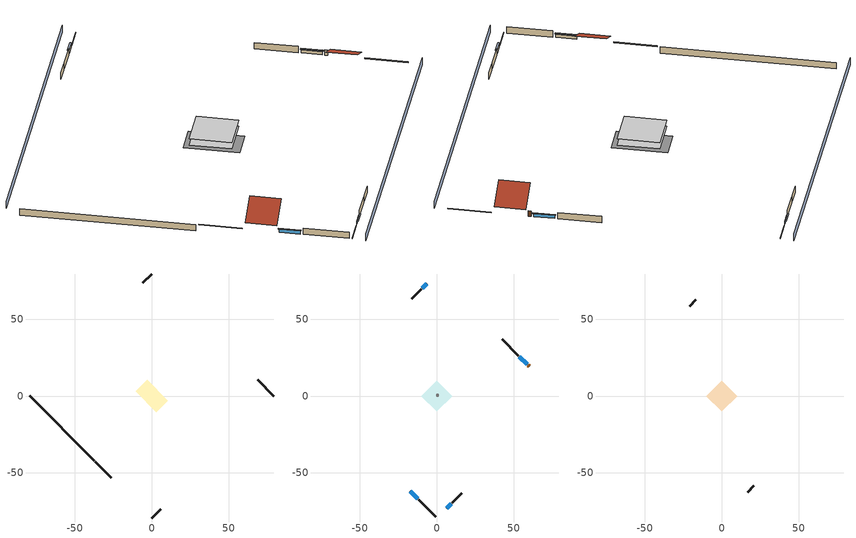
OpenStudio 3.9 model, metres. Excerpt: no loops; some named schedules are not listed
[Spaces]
basement - unconditioned 1
 floor foundation (Slab1 construction): -10.5,2.99 -2.99,10.5 10.5,-2.99 2.99,-10.5 z-2.13
 wall outside (RimJoist1 construction): -36.61,-42.64 -26.2,-53.05 z0.3:0.61
 wall outside (RimJoist2 construction): 0,79.25 -5.78,73.48 z0.3:0.61
 wall outside (RimJoist3 construction): 79.25,0 68.84,10.41 z0.3:0.61
 wall outside (RimJoist4 construction): 0,-79.25 5.78,-73.48 z0.3:0.61
 wall foundation (FoundationWall1 construction): -79.25,0 -37.27,-41.98 z-2.13:0.3
conditioned space 1
 floor to basement - unconditioned 1 (Floor1 construction): -10.06,0 0,10.06 10.06,0 0,-10.06 z0.3
 wall outside (Wall1 construction): -11.72,-67.53 -0.66,-78.6 z0.3:2.74
 wall outside (Wall2 construction): -10.01,69.24 -16.16,63.1 z0.3:2.74
 wall outside (Wall3 construction): 53.06,26.19 42.53,36.72 z0.3:2.74
 wall outside (Wall4 construction): 10.01,-69.24 16.16,-63.1 z0.3:2.74
 wall outside (AdiabaticWallConstruction): -17.37,-61.89 -12.38,-66.87 / 58.7,20.55 53.72,25.53 z0.3:1.49; -6.43,72.82 -9.35,69.9 / 6.43,-72.82 9.35,-69.9 z0.3:1.43
 wall outside (AdiabaticWallConstruction 1): 60.01,19.25 59.36,19.89 z0.3:2.34
 window (WindowConstruction): -17.37,-61.89 -12.38,-66.87 z0.3:1.49
 window (WindowConstruction 1): -6.43,72.82 -9.35,69.9 z0.3:1.43
 window (WindowConstruction 2): 58.7,20.55 53.72,25.53 z0.3:1.49
 window (WindowConstruction 3): 6.43,-72.82 9.35,-69.9 z0.3:1.43
 door (Door): 60.01,19.25 59.36,19.89 z0.3:2.34
furnace airloop ret air space
 floor adiabatic (AdiabaticConst): 0,0 0,1 1,1 1,0 z0
 wall adiabatic (AdiabaticConst): 0,1 0,0 1,0 1,1 0,1 z0:1
 ceiling adiabatic (AdiabaticConst): 1,0 1,1 0,1 0,0 z1
attic - vented 1
 floor to conditioned space 1 (Floor2 construction Reversed): -10.06,0 0,10.06 10.06,0 0,-10.06 z2.74
 wall outside (Wall5 construction): -16.81,62.44 -20.89,58.36 z0.3:2.74
 wall outside (Wall6 construction): 16.81,-62.44 20.89,-58.36 z0.3:2.74
 roof outside (Roof1 construction): -18.02,-61.23,2.74 -11.29,-54.5,7.5 -18.82,-46.98,7.5 -25.54,-53.71,2.74
 roof outside (Roof2 construction): 60.66,18.59,2.74 53.94,11.86,7.5 61.46,4.34,7.5 68.19,11.07,2.74
shading: 3.23,-82.49 82.49,-3.23 / -3.23,82.49 -82.49,3.23 z0:2.74; -12.17,-67.09 -17.58,-61.67 -18.01,-62.1 -12.6,-67.52 z1.8; -9.57,69.69 -6.22,73.04 -6.65,73.47 -10,70.12 z1.74; 53.5,25.75 58.92,20.33 59.35,20.76 53.93,26.18 z1.8; 9.57,-69.69 6.22,-73.04 6.65,-73.47 10,-70.12 z1.74
[Site]
Portland Intl Arpt_OR: Latitude {deg}=45.59; Longitude {deg}=-122.6; Time Zone {hr}=-8; Elevation {m}=33; Terrain=Suburbs; Keep Site Location Information=Yes
[Site:GroundTemperature:Shallow]
10.2558, 8.96328, 8.85977, 9.47314, 11.9355, 14.3863, 16.5111, 17.8571, 17.9714, 16.8767, 14.8061, 12.4304
[Site:WaterMainsTemperature]
Calculation Method=Schedule; Temperature Schedule=mains temperature schedule
[Building]
Building 1
[Material] Roughness=Rough
Name | Thickness {m} | Conductivity {W/m-K} | Density {kg/m3} | Specific Heat {J/kg-K} | Thermal Absorptance | Solar Absorptance | Visible Absorptance
asphalt or fiberglass shingles | 0.00635 | 0.162714 | 1121.4 | 1465.45 | 0.9 | 0.85 | 0.85
roof rigid ins | 0.00281632 | 0.029427 | 32.04 | 1214.23 | 0.9 | 0.7 | 0.7
osb sheathing 0.5 in. | 0.0127 | 0.115458 | 512.64 | 1214.23 | 0.9 | 0.6 | 0.6
wood siding | 0.0254 | 0.102417 | 544.68 | 1172.36 | 0.9 | 0.85 | 0.85
osb sheathing 0.5 in. 1 | 0.0127 | 0.115458 | 512.64 | 1214.23 | 0.9 | 0.7 | 0.7
wall stud and cavity | 0.1397 | 0.550994 | 139.0536 | 1170.24 | 0.9 | 0.7 | 0.7
gypsum board | 0.0127 | 0.160291 | 801 | 837.4 | 0.9 | 0.6 | 0.6
wall stud and cavity 1 | 0.1397 | 0.727959 | 139.0536 | 1170.24 | 0.9 | 0.6 | 0.6
rim joist stud and cavity | 0.0508 | 0.178688 | 50.32683 | 1063.81 | 0.9 | 0.6 | 0.6
floor stud and cavity | 0.1397 | 0.923637 | 92.3553 | 1139.71 | 0.9 | 0.7 | 0.7
osb sheathing 0.75 in. | 0.01905 | 0.115458 | 512.64 | 1214.23 | 0.9 | 0.7 | 0.7
floor covering | 0.0127 | 0.0433444 | 54.468 | 1339.84 | 0.9 | 0.6 | 0.6
ceiling stud and cavity | 0.0889 | 1.05181 | 20.9862 | 1087.66 | 0.9 | 0.7 | 0.7
gypsum board 1 | 0.00254 | 0.160291 | 801 | 837.4 | 0.9 | 0.6 | 0.6
concrete 8.0 in. | 0.2032 | 1.803125 | 2242.8 | 837.4 | 0.9 | 0.7 | 0.7
concrete 4.0 in. | 0.1016 | 1.803125 | 2242.8 | 837.4 | 0.9 | 0.7 | 0.7
wood siding 1; wood siding 2 | 0.0254 | 0.102417 | 544.68 | 1172.36
wall rigid ins | 0.512978 | 0.029427 | 32.04 | 1214.23 | 0.9 | 0.7 | 0.7
wall stud and cavity 2 | 0.0889 | 0.380278 | 52.3479 | 1209.89 | 0.9 | 0.7 | 0.7
door material | 0.04445 | 0.0612267 | 512.64 | 1214.23 | 0.9 | 0.7 | 0.7
wall stud and cavity 3 | 0.0889 | 0.391764 | 83.0341 | 1211.67 | 0.9 | 0.7 | 0.7
furniture material conditioned space 1; furniture material basement - unconditioned 1 | 0.1524 | 0.115458 | 640.8 | 1214.23 | 0.9 | 0.6 | 0.6
[Construction]
Roof1 construction; Roof2 construction: asphalt or fiberglass shingles, roof rigid ins, osb sheathing 0.5 in.
Wall1 construction; Wall2 construction; Wall3 construction; Wall4 construction: wood siding, osb sheathing 0.5 in. 1, wall stud and cavity, gypsum board
Wall5 construction; Wall6 construction: wood siding, osb sheathing 0.5 in. 1, wall stud and cavity 1
RimJoist1 construction; RimJoist2 construction; RimJoist3 construction; RimJoist4 construction: wood siding, rim joist stud and cavity
Floor1 construction: floor stud and cavity, osb sheathing 0.75 in., floor covering
Floor2 construction Reversed: gypsum board 1, ceiling stud and cavity
FoundationWall1 construction: concrete 8.0 in.
Slab1 construction: concrete 4.0 in.
WindowConstruction; WindowConstruction 1; WindowConstruction 2; WindowConstruction 3: WindowMaterial
AdiabaticWallConstruction: wood siding 1, wall rigid ins, wall stud and cavity 2, gypsum board
Door: door material
AdiabaticWallConstruction 1: wood siding 2, wall rigid ins, wall stud and cavity 2, gypsum board
PartitionWallConstruction: gypsum board, wall stud and cavity 3, gypsum board
furniture construction conditioned space 1: furniture material conditioned space 1
furniture construction basement - unconditioned 1: furniture material basement - unconditioned 1
AdiabaticConst: Adiabatic
[WindowMaterial:SimpleGlazingSystem]
WindowMaterial: U-Factor {W/m2-K}=2.78222; Solar Heat Gain Coefficient=0.56
[Material:NoMass]
Adiabatic: Roughness=Rough; Thermal Resistance {m2-K/W}=176.1
[ThermalZone] Multiplier=1; Use Ideal Air Loads=No
Name | Volume {m3} | Thermostat
conditioned space | 493.619 | conditioned space temperature setpoint
attic - vented | 214.681
basement - unconditioned | 493.619
furnace airloop ret air zone | 1
[Sizing:Zone] Zone Cooling Design Supply Air Temperature Input Method=SupplyAirTemperature; Zone Cooling Design Supply Air Temperature {C}=14; Zone Cooling Design Supply Air Temperature Difference {deltaC}=11.11; Zone Heating Design Supply Air Temperature Input Method=SupplyAirTemperature; Zone Heating Design Supply Air Temperature {C}=40; Zone Heating Design Supply Air Temperature Difference {deltaC}=11.11; Zone Cooling Design Supply Air Humidity Ratio {kg-H2O/kg-air}=0.0085; Zone Heating Design Supply Air Humidity Ratio {kg-H2O/kg-air}=0.008; Cooling Design Air Flow Method=DesignDay; Heating Design Air Flow Method=DesignDay; Account for Dedicated Outdoor Air System=No; Dedicated Outdoor Air System Control Strategy=NeutralSupplyAir; Dedicated Outdoor Air Low Setpoint Temperature for Design {C}=autosize; Dedicated Outdoor Air High Setpoint Temperature for Design {C}=autosize; Zone Load Sizing Method=Sensible Load Only No Latent Load; Zone Latent Cooling Design Supply Air Humidity Ratio Input Method=HumidityRatioDifference; Zone Cooling Design Supply Air Humidity Ratio Difference {kgWater/kgDryAir}=0.005; Zone Latent Heating Design Supply Air Humidity Ratio Input Method=HumidityRatioDifference; Zone Humidification Design Supply Air Humidity Ratio Difference {kgWater/kgDryAir}=0.005; Sizing Option=Coincident
attic - vented; basement - unconditioned; furnace airloop ret air zone
[Space]
Name | Thermal Zone | Volume {m3}
conditioned space 1 | conditioned space | 493.619
attic - vented 1 | attic - vented | 214.681
basement - unconditioned 1 | basement - unconditioned | 493.619
furnace airloop ret air space | furnace airloop ret air zone
[ThermostatSetpoint:DualSetpoint]
conditioned space temperature setpoint: Heating Setpoint Temperature Schedule=heating setpoint; Cooling Setpoint Temperature Schedule=cooling setpoint; Temperature Difference Between Cutout And Setpoint {deltaC}=0
[Foundation:Kiva]
Foundation Kiva 1: Initial Indoor Air Temperature {C}=9.52053; Wall Height Above Grade {m}=0.3048; Wall Depth Below Slab {m}=0.2032
[Foundation:Kiva:Settings]
Soil Conductivity {W/m-K}=0.8655; Soil Density {kg/m3}=1842.3; Soil Specific Heat {J/kg-K}=418.7; Ground Solar Absorptivity=0.9; Ground Thermal Absorptivity=0.9; Ground Surface Roughness {m}=0.03; Far-Field Width {m}=40; Deep-Ground Boundary Condition=ZeroFlux; Deep-Ground Depth {m}=40; Minimum Cell Dimension {m}=0.2; Maximum Cell Growth Coefficient=3; Simulation Timestep=Timestep
[SurfaceProperty:ExposedFoundationPerimeter]
Slab1: Exposed Perimeter Calculation Method=TotalExposedPerimeter; Total Exposed Perimeter {m}=59.37504
[SurfaceProperty:IncidentSolarMultiplier] Incident Solar Multiplier=1; Incident Solar Multiplier Schedule=trans schedule winter=0.85 summer=0.7
Window1; Window2; Window3; Window4
[InternalMass:Definition] Design Level Calculation Method=SurfaceArea
Name | Construction | Surface Area {m2}
partition wall mass | PartitionWallConstruction | 202.436
furniture mass conditioned space 1 | furniture construction conditioned space 1 | 80.97429
furniture mass basement - unconditioned 1 | furniture construction basement - unconditioned 1 | 80.97429
[InternalMass] Multiplier=1
Name | Internal Mass Definition | Space or SpaceType
partition wall mass | partition wall mass | conditioned space 1
furniture mass conditioned space 1 | furniture mass conditioned space 1 | conditioned space 1
furniture mass basement - unconditioned 1 | furniture mass basement - unconditioned 1 | basement - unconditioned 1
[EnergyManagementSystem:Sensor]
Name | Output Variable or Output Meter Index Key | Output Variable or Output Meter
water_heater_T_set | water heater setpoint | Schedule Value
out_pb_s |  | Site Outdoor Air Barometric Pressure
out_wt_s |  | Site Outdoor Air Humidity Ratio
site_vw_s |  | Site Wind Speed
cool_season | cooling season schedule | Schedule Value
furnace_airloop_AH_MFR_s | Node 6 | System Node Mass Flow Rate
furnace_airloop_AH_VFR_s | Node 6 | System Node Current Density Volume Flow Rate
furnace_airloop_AH_Tout_s | Node 6 | System Node Temperature
furnace_airloop_AH_Wout_s | Node 6 | System Node Humidity Ratio
furnace_airloop_RA_T_s | Node 9 | System Node Temperature
furnace_airloop_Ra_W_s | Node 9 | System Node Humidity Ratio
furnace_airloop_0_DZ_T_s | basement - unconditioned | Zone Air Temperature
furnace_airloop_0_DZ_W_s | basement - unconditioned | Zone Mean Air Humidity Ratio
natural_vent_s | natural vent schedule | Schedule Value
htg_sp_s | heating setpoint | Schedule Value
clg_sp_s | cooling setpoint | Schedule Value
mech_vent_range_fan_0_sch_s | mech vent range fan 0 schedule | Schedule Value
mech_vent_bath_fan_0_sch_s | mech vent bath fan 0 schedule | Schedule Value
clothes_dryer_exhaust_0_sch_s | clothes_dryer | Schedule Value
htg_load_cond |  | Heating:EnergyTransfer:Zone:CONDITIONED SPACE
clg_load_cond |  | Cooling:EnergyTransfer:Zone:CONDITIONED SPACE
htg_load_duct |  | Heating:EnergyTransfer:Zone:FURNACE AIRLOOP RET AIR ZONE
clg_load_duct |  | Cooling:EnergyTransfer:Zone:FURNACE AIRLOOP RET AIR ZONE
s_conv | Floor1 | Surface Inside Face Convection Heat Gain Energy
s_ig | Floor1 | Surface Inside Face Internal Gains Radiation Heat Gain Energy
s_sol | Floor1 | Surface Inside Face Solar Radiation Heat Gain Energy
s_lgt | Floor1 | Surface Inside Face Lights Radiation Heat Gain Energy
s_surf | Floor1 | Surface Inside Face Net Surface Thermal Radiation Heat Gain Energy
s_conv_1 | Floor2 | Surface Inside Face Convection Heat Gain Energy
s_ig_1 | Floor2 | Surface Inside Face Internal Gains Radiation Heat Gain Energy
s_sol_1 | Floor2 | Surface Inside Face Solar Radiation Heat Gain Energy
s_lgt_1 | Floor2 | Surface Inside Face Lights Radiation Heat Gain Energy
s_surf_1 | Floor2 | Surface Inside Face Net Surface Thermal Radiation Heat Gain Energy
ss_sol | Door1 | Surface Inside Face Solar Radiation Heat Gain Energy
ss_lgt | Door1 | Surface Inside Face Lights Radiation Heat Gain Energy
ss_conv | Door1 | Surface Inside Face Convection Heat Gain Energy
ss_ig | Door1 | Surface Inside Face Internal Gains Radiation Heat Gain Energy
ss_surf | Door1 | Surface Inside Face Net Surface Thermal Radiation Heat Gain Energy
ss_conv_1 | Window1 | Surface Inside Face Convection Heat Gain Energy
ss_ig_1 | Window1 | Surface Inside Face Internal Gains Radiation Heat Gain Energy
ss_surf_1 | Window1 | Surface Inside Face Net Surface Thermal Radiation Heat Gain Energy
ss_trans_in | Window1 | Surface Window Transmitted Solar Radiation Rate
ss_back_out | Window1 | Surface Window Shortwave from Zone Back Out Window Heat Transfer Rate
ss_trans_out | Window1 | Surface Inside Face Initial Transmitted Diffuse Transmitted Out Window Solar Radiation Rate
ss_conv_2 | Window2 | Surface Inside Face Convection Heat Gain Energy
ss_ig_2 | Window2 | Surface Inside Face Internal Gains Radiation Heat Gain Energy
ss_surf_2 | Window2 | Surface Inside Face Net Surface Thermal Radiation Heat Gain Energy
ss_trans_in_1 | Window2 | Surface Window Transmitted Solar Radiation Rate
ss_back_out_1 | Window2 | Surface Window Shortwave from Zone Back Out Window Heat Transfer Rate
ss_trans_out_1 | Window2 | Surface Inside Face Initial Transmitted Diffuse Transmitted Out Window Solar Radiation Rate
ss_conv_3 | Window3 | Surface Inside Face Convection Heat Gain Energy
ss_ig_3 | Window3 | Surface Inside Face Internal Gains Radiation Heat Gain Energy
ss_surf_3 | Window3 | Surface Inside Face Net Surface Thermal Radiation Heat Gain Energy
ss_trans_in_2 | Window3 | Surface Window Transmitted Solar Radiation Rate
ss_back_out_2 | Window3 | Surface Window Shortwave from Zone Back Out Window Heat Transfer Rate
ss_trans_out_2 | Window3 | Surface Inside Face Initial Transmitted Diffuse Transmitted Out Window Solar Radiation Rate
ss_conv_4 | Window4 | Surface Inside Face Convection Heat Gain Energy
ss_ig_4 | Window4 | Surface Inside Face Internal Gains Radiation Heat Gain Energy
ss_surf_4 | Window4 | Surface Inside Face Net Surface Thermal Radiation Heat Gain Energy
ss_trans_in_3 | Window4 | Surface Window Transmitted Solar Radiation Rate
ss_back_out_3 | Window4 | Surface Window Shortwave from Zone Back Out Window Heat Transfer Rate
ss_trans_out_3 | Window4 | Surface Inside Face Initial Transmitted Diffuse Transmitted Out Window Solar Radiation Rate
s_conv_2 | Wall1 | Surface Inside Face Convection Heat Gain Energy
s_ig_2 | Wall1 | Surface Inside Face Internal Gains Radiation Heat Gain Energy
s_sol_2 | Wall1 | Surface Inside Face Solar Radiation Heat Gain Energy
s_lgt_2 | Wall1 | Surface Inside Face Lights Radiation Heat Gain Energy
s_surf_2 | Wall1 | Surface Inside Face Net Surface Thermal Radiation Heat Gain Energy
s_conv_3 | Wall2 | Surface Inside Face Convection Heat Gain Energy
s_ig_3 | Wall2 | Surface Inside Face Internal Gains Radiation Heat Gain Energy
s_sol_3 | Wall2 | Surface Inside Face Solar Radiation Heat Gain Energy
s_lgt_3 | Wall2 | Surface Inside Face Lights Radiation Heat Gain Energy
s_surf_3 | Wall2 | Surface Inside Face Net Surface Thermal Radiation Heat Gain Energy
s_conv_4 | Wall3 | Surface Inside Face Convection Heat Gain Energy
s_ig_4 | Wall3 | Surface Inside Face Internal Gains Radiation Heat Gain Energy
s_sol_4 | Wall3 | Surface Inside Face Solar Radiation Heat Gain Energy
s_lgt_4 | Wall3 | Surface Inside Face Lights Radiation Heat Gain Energy
s_surf_4 | Wall3 | Surface Inside Face Net Surface Thermal Radiation Heat Gain Energy
s_conv_5 | Wall4 | Surface Inside Face Convection Heat Gain Energy
s_ig_5 | Wall4 | Surface Inside Face Internal Gains Radiation Heat Gain Energy
s_sol_5 | Wall4 | Surface Inside Face Solar Radiation Heat Gain Energy
s_lgt_5 | Wall4 | Surface Inside Face Lights Radiation Heat Gain Energy
s_surf_5 | Wall4 | Surface Inside Face Net Surface Thermal Radiation Heat Gain Energy
im_conv | furniture mass conditioned space 1 | Surface Inside Face Convection Heat Gain Energy
im_ig | furniture mass conditioned space 1 | Surface Inside Face Internal Gains Radiation Heat Gain Energy
im_sol | furniture mass conditioned space 1 | Surface Inside Face Solar Radiation Heat Gain Energy
im_lgt | furniture mass conditioned space 1 | Surface Inside Face Lights Radiation Heat Gain Energy
im_surf | furniture mass conditioned space 1 | Surface Inside Face Net Surface Thermal Radiation Heat Gain Energy
im_conv_1 | partition wall mass | Surface Inside Face Convection Heat Gain Energy
im_ig_1 | partition wall mass | Surface Inside Face Internal Gains Radiation Heat Gain Energy
im_sol_1 | partition wall mass | Surface Inside Face Solar Radiation Heat Gain Energy
im_lgt_1 | partition wall mass | Surface Inside Face Lights Radiation Heat Gain Energy
im_surf_1 | partition wall mass | Surface Inside Face Net Surface Thermal Radiation Heat Gain Energy
airflow_gain | infil flow | Infiltration Sensible Heat Gain Energy
airflow_loss | infil flow | Infiltration Sensible Heat Loss Energy
airflow_gain_1 | natural vent flow | Infiltration Sensible Heat Gain Energy
airflow_loss_1 | natural vent flow | Infiltration Sensible Heat Loss Energy
airflow_gain_2 | whole house fan flow | Infiltration Sensible Heat Gain Energy
airflow_loss_2 | whole house fan flow | Infiltration Sensible Heat Loss Energy
mv_conv | mech vent bath fan 0 | Electric Equipment Convective Heating Energy
mv_rad | mech vent bath fan 0 | Electric Equipment Radiant Heating Energy
mv_conv_1 | mech vent house fan | Electric Equipment Convective Heating Energy
mv_rad_1 | mech vent house fan | Electric Equipment Radiant Heating Energy
mv_conv_2 | mech vent house fan cfis | Electric Equipment Convective Heating Energy
mv_rad_2 | mech vent house fan cfis | Electric Equipment Radiant Heating Energy
mv_conv_3 | mech vent range fan 0 | Electric Equipment Convective Heating Energy
mv_rad_3 | mech vent range fan 0 | Electric Equipment Radiant Heating Energy
mv_conv_4 | mech vent house fan latent load | Other Equipment Convective Heating Energy
mv_rad_4 | mech vent house fan latent load | Other Equipment Radiant Heating Energy
mv_conv_5 | mech vent house fan sensible load | Other Equipment Convective Heating Energy
mv_rad_5 | mech vent house fan sensible load | Other Equipment Radiant Heating Energy
ducts_conv | furnace airloop_0 RetCondToRP | Other Equipment Convective Heating Energy
ducts_rad | furnace airloop_0 RetCondToRP | Other Equipment Radiant Heating Energy
ducts_conv_1 | furnace airloop_0 RetLatLkToRP | Other Equipment Convective Heating Energy
[ElectricEquipment:Definition] Design Level Calculation Method=EquipmentLevel
Name | Design Level {W} | Fraction Latent | Fraction Radiant | Fraction Lost
ceiling fan | 17.2283 | 0 | 0.558 | 0
clothes washer | 240.502 | 0.03 | 0.162 | 0.7
clothes dryer | 177.139 | 0.015 | 0.081 | 0.85
dishwasher | 496.268 | 0.3 | 0.18 | 0.4
fridge | 41.5354 | 0 | 0.6 | 0
cooking range | 23.0922 | 0.16 | 0.384 | 0.2
misc tv | 413.129 | 0 | 0.6 | 0
misc plug loads | 259.839 | 0.021 | 0.558 | 0.049
misc pool pump | 1503.79 | 0 | 0 | 1
whole house fan; mech vent house fan | 0 | 0 | 0 | 1
mech vent house fan cfis | 0 | 0 | 0 | 0
mech vent range fan 0; mech vent bath fan 0 | 30 | 0 | 0 | 1
[ElectricEquipment] Space or SpaceType=conditioned space 1
Name | Electric Equipment Definition | Schedule
ceiling fan | ceiling fan | ceiling_fan
clothes washer | clothes washer | clothes_washer
clothes dryer | clothes dryer | clothes_dryer
dishwasher | dishwasher | dishwasher
fridge | fridge | fridge schedule
cooking range | cooking range | cooking_range
misc tv | misc tv | plug_loads_tv
misc plug loads | misc plug loads | plug_loads_other
misc pool pump | misc pool pump | misc pool pump schedule
whole house fan | whole house fan | Always On Discrete
mech vent house fan | mech vent house fan | mech vent house fan schedule
mech vent house fan cfis | mech vent house fan cfis | mech vent house fan cfis schedule
mech vent range fan 0 | mech vent range fan 0 | mech vent range fan 0 schedule
mech vent bath fan 0 | mech vent bath fan 0 | mech vent bath fan 0 schedule
[OtherEquipment:Definition] Design Level Calculation Method=EquipmentLevel
Name | Design Level {W} | Fraction Latent | Fraction Radiant | Fraction Lost
water heater sens; furnace airloop_0 SupSensLkToCond; furnace airloop_0 SupCondToLv; furnace airloop_0 RetCondToRP; furnace airloop_0 RetSensLkToRP; furnace airloop_0 SupCondToDZ; furnace airloop_0 RetCondToDZ; furnace airloop_0 SupSensLkToDZ; mech vent house fan sensible load | 0 | 0 | 0 | 0
water heater lat; furnace airloop_0 SupLatLkToCond; furnace airloop_0 RetLatLkToRP; furnace airloop_0 SupLatLkToDZ; mech vent house fan latent load | 0 | 1 | 0 | 0
water heater energy adjustment1 | 0.01 | 0 | 0 | 1
clothes dryer 2 | 2353.32 | 0.015 | 0.081 | 0.85
cooking range 2 | 676.765 | 0.16 | 0.384 | 0.2
general water use sensible | -116.29 | 0 | 0.6 | 0
general water use latent | 117.996 | 1 | 0 | 0
[OtherEquipment]
Name | Other Equipment Definition | Space or SpaceType | Schedule | Fuel Type
water heater sens | water heater sens | conditioned space 1 | Always On Discrete
water heater lat | water heater lat | conditioned space 1 | Always On Discrete
water heater energy adjustment1 | water heater energy adjustment1 | conditioned space 1 | Always On Discrete | Electricity
clothes dryer 1 | clothes dryer 2 | conditioned space 1 | clothes_dryer | NaturalGas
cooking range 1 | cooking range 2 | conditioned space 1 | cooking_range | NaturalGas
general water use sensible | general water use sensible | conditioned space 1 | general water use schedule
general water use latent | general water use latent | conditioned space 1 | general water use schedule
furnace airloop_0 SupSensLkToCond | furnace airloop_0 SupSensLkToCond | conditioned space 1 | Always On Discrete
furnace airloop_0 SupLatLkToCond | furnace airloop_0 SupLatLkToCond | conditioned space 1 | Always On Discrete
furnace airloop_0 SupCondToLv | furnace airloop_0 SupCondToLv | conditioned space 1 | Always On Discrete
furnace airloop_0 RetCondToRP | furnace airloop_0 RetCondToRP | furnace airloop ret air space | Always On Discrete
furnace airloop_0 RetSensLkToRP | furnace airloop_0 RetSensLkToRP | furnace airloop ret air space | Always On Discrete
furnace airloop_0 RetLatLkToRP | furnace airloop_0 RetLatLkToRP | furnace airloop ret air space | Always On Discrete
furnace airloop_0 SupCondToDZ | furnace airloop_0 SupCondToDZ | basement - unconditioned 1 | Always On Discrete
furnace airloop_0 RetCondToDZ | furnace airloop_0 RetCondToDZ | basement - unconditioned 1 | Always On Discrete
furnace airloop_0 SupSensLkToDZ | furnace airloop_0 SupSensLkToDZ | basement - unconditioned 1 | Always On Discrete
furnace airloop_0 SupLatLkToDZ | furnace airloop_0 SupLatLkToDZ | basement - unconditioned 1 | Always On Discrete
mech vent house fan sensible load | mech vent house fan sensible load | conditioned space 1 | Always On Discrete
mech vent house fan latent load | mech vent house fan latent load | conditioned space 1 | Always On Discrete
[WaterUse:Equipment:Definition]
Name | Peak Flow Rate {m3/s}
clothes washer | 1.87094e-06
dishwasher | 4.28785e-06
[Lights:Definition]
interior lighting: Design Level Calculation Method=LightingLevel; Lighting Level {W}=446.494; Fraction Radiant=0.6; Fraction Visible=0.2; Return Air Fraction=0
[Lights]
interior lighting: Lights Definition=interior lighting; Space or SpaceType=conditioned space 1; Schedule=lighting_interior; Fraction Replaceable=1
[Exterior:Lights:Definition]
exterior lighting: Design Level {W}=12.0218
[Exterior:Lights]
exterior lighting: Exterior Lights Definition=exterior lighting; Schedule=exterior lighting schedule
[People:Definition]
occupants: Number of People Calculation Method=People; Number of People {people}=6; Fraction Radiant=0.314171; Sensible Heat Fraction=0.56303; Carbon Dioxide Generation Rate {m3/s-W}=0; Enable ASHRAE 55 Comfort Warnings=No; Mean Radiant Temperature Calculation Type=EnclosureAveraged
[People]
occupants: People Definition=occupants; Space or SpaceType=conditioned space 1; Number of People Schedule=occupants; Activity Level Schedule=occupants activity schedule; Multiplier=1
[ZoneMixing] Schedule=Always On Continuous; Design Flow Rate Calculation Method=Flow/Zone; Design Flow Rate {m3/s}=0
Name | Zone or Space | Source Zone or Space
furnace airloop_0 ZoneMixDZToCond mix | conditioned space | basement - unconditioned
furnace airloop_0 ZoneMixCondToDZ mix | basement - unconditioned | conditioned space
whole house fan mix | attic - vented | conditioned space
[SpaceInfiltration:DesignFlowRate] Schedule=Always On Discrete
Name | Space or SpaceType | Design Flow Rate Calculation Method | Design Flow Rate {m3/s} | Air Changes per Hour {1/hr} | Constant Term Coefficient | Temperature Term Coefficient | Velocity Term Coefficient | Velocity Squared Term Coefficient
natural vent flow; whole house fan flow; infil flow | conditioned space 1 | Flow/Space | 0
infil basement - unconditioned 1 | basement - unconditioned 1 | AirChanges/Hour |  | 0.1 | 1 | 0 | 0 | 0
basement_unconditioned 1 duct leakage imbalance infil flow | basement - unconditioned 1 | Flow/Space | 0
[SpaceInfiltration:EffectiveLeakageArea]
infil attic - vented 1: Space or SpaceType=attic - vented 1; Schedule=Always On Discrete; Effective Air Leakage Area {cm2}=6747.18; Stack Coefficient=0.000221234; Wind Coefficient=3.80944e-05
